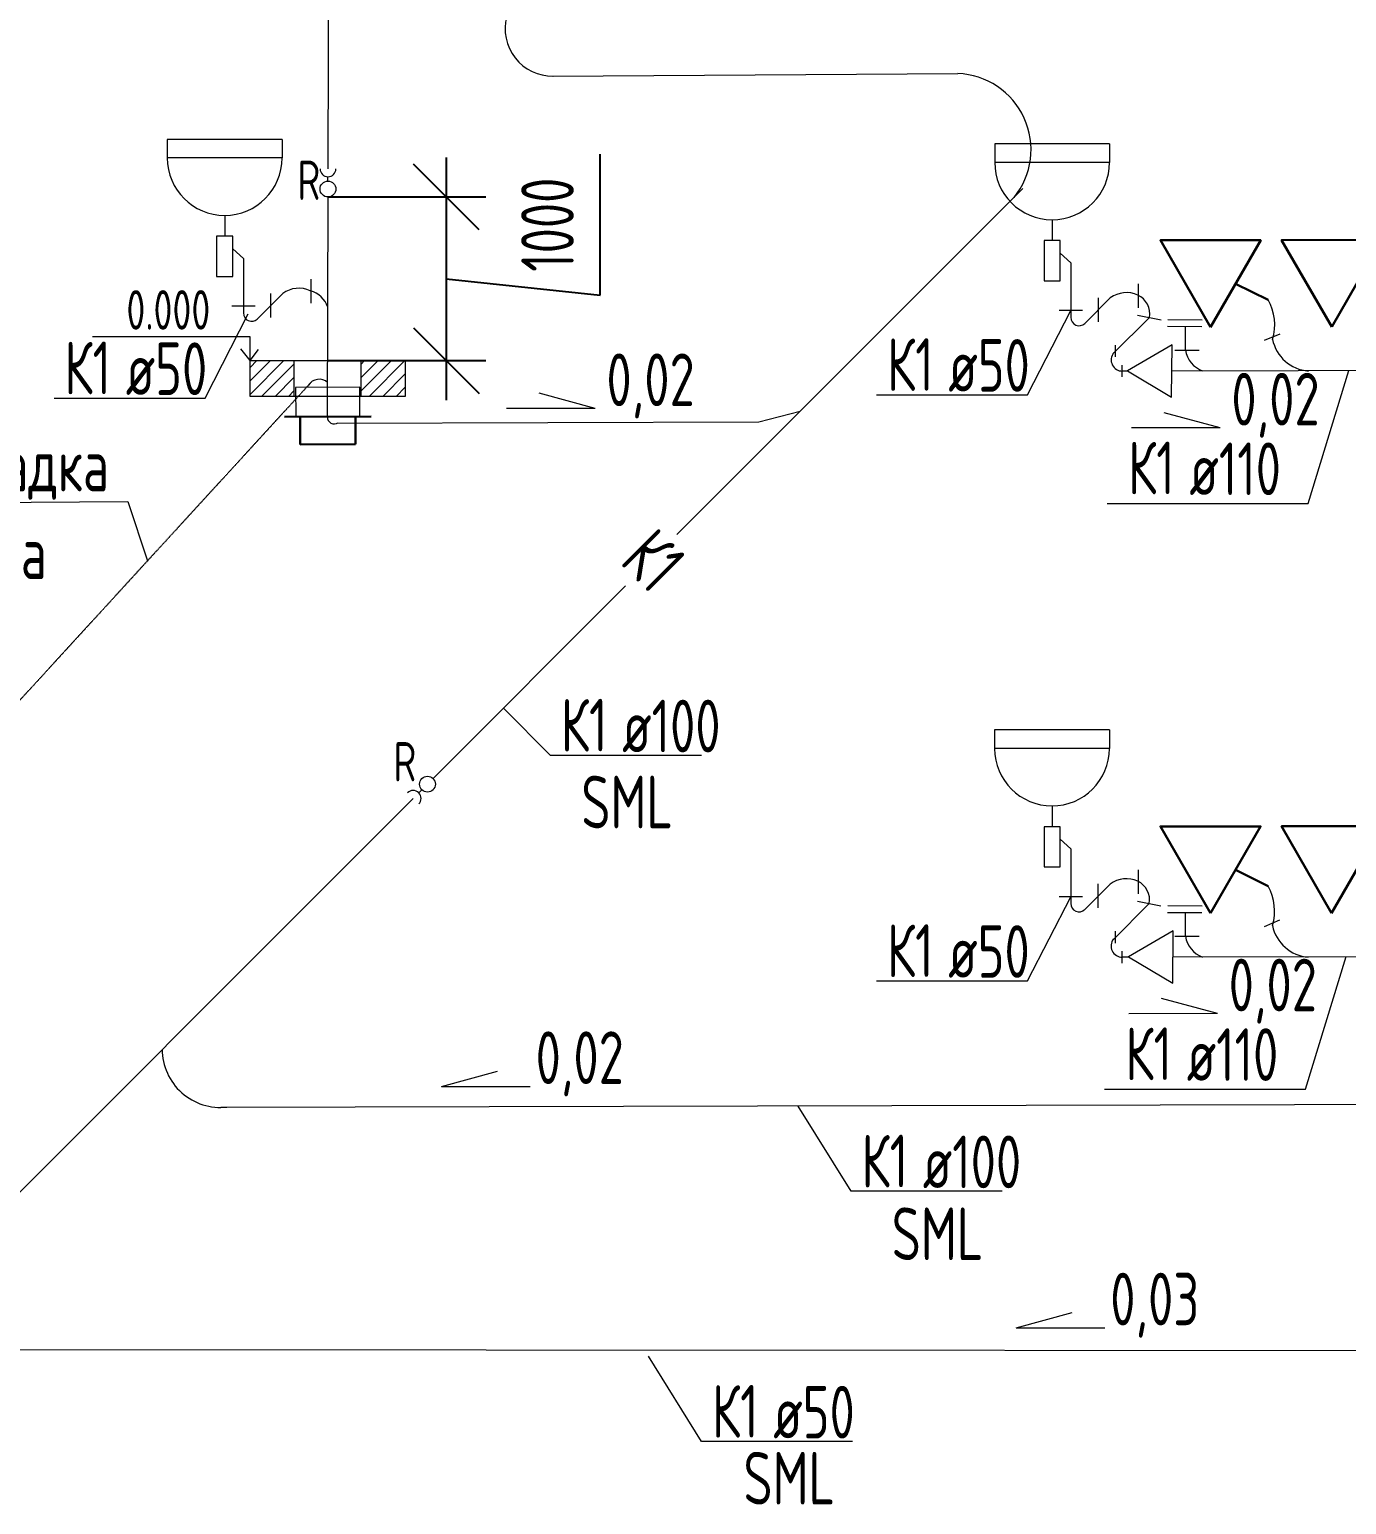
# Model space of a CAD drawing. Header units: millimetres. Extents: x -8689834 to 9419935, y -284943 to 166066.
# Drawn here: x -123331 to -118326, y -128871 to -123267 of the extents above; entities that cross this region are included whole.
import ezdxf

# ---------------------------------------------------------------- set-up
doc = ezdxf.new("R2010")
doc.units = ezdxf.units.MM
doc.header["$MEASUREMENT"] = 0
doc.linetypes.add('01_base$0$DASHED2', pattern=[0.375, 0.25, -0.125])
doc.layers.get('0').update_dxf_attribs({"color": 250, "lineweight": 9})
for name, color, linetype, lineweight in [('_ВК-Text К1', 7, 'Continuous', 30), ('_ВК-К1', 14, 'Continuous', 40), ('_ВК-К3', 30, 'Continuous', 40), ('_ВК-переход на SML', 3, 'Continuous', 30), ('_ВК-противопожарные муфты', 1, 'Continuous', 30), ('_Санпр', 7, 'Continuous', 30), ('_Сантехника', 7, 'Continuous', 30), ('ВК_канализация', 32, 'Continuous', 30), ('тх разм', 250, 'Continuous', 9)]:
    doc.layers.add(name, color=color, linetype=linetype, lineweight=lineweight)
doc.styles.add('ISOCPEUR', font='isocpeur.ttf', dxfattribs={"width": 0.7})
doc.styles.add('ГОСТ 2.304', font='isocpeur.ttf', dxfattribs={"width": 0.7})
doc.dimstyles.new('СПДС', dxfattribs={"dimscale": 100, "dimtxt": 2.5, "dimasz": 2.5, "dimexe": 1.5, "dimexo": 0, "dimgap": 1, "dimtad": 1, "dimdec": 0, "dimrnd": 1, "dimtxsty": 'ГОСТ 2.304', "dimblk": 'OBLIQUE', "dimcen": 2.5, "dimdle": 1.5, "dimadec": 0, "dimazin": 2, "dimtfac": 0.75, "dimtdec": 0, "dimtmove": 1, "dimatfit": 3, "dimfxl": 1, "dimtolj": 1, "dimarcsym": 1})

# ---------------------------------------------------------------- blocks, each defined once
blk = doc.blocks.new('_Oblique')
at = {"color": 0, "linetype": 'ByBlock', "lineweight": -2}
blk.add_line((-0.5, -0.5), (0.5, 0.5), dxfattribs=at)
blk = doc.blocks.new('*D2180')
at = {"layer": 'тх разм', "color": 0, "lineweight": -2, "ltscale": 100, "transparency": 16777216}
for p, q in [((-121747.1, -123753), (-121747.1, -124674.9)), ((-121162.4, -124276.4), (-121162.4, -123740.4)), ((-122195.8, -123903), (-121597.1, -123903)), ((-121747.1, -124214), (-121162.4, -124276.4)), ((-122197.7, -124524.9), (-121597.1, -124524.9))]:
    blk.add_line(p, q, dxfattribs=at)
at = {"layer": 'тх разм', "color": 0, "lineweight": -2, "ltscale": 100, "transparency": 16777216, "xscale": 250, "yscale": 250, "zscale": 250}
for p, rotation in [((-121747.1, -123903), 90), ((-121747.1, -124524.9), 270)]:
    blk.add_blockref('_Oblique', p, dxfattribs=dict(at, rotation=rotation))
at = {"layer": 'тх разм', "color": 0, "lineweight": 13, "ltscale": 100, "transparency": 16777216, "insert": (-121362.4, -124008.4), "char_height": 250, "attachment_point": 5, "rotation": 90, "style": 'ГОСТ 2.304'}
blk.add_mtext('\\A1;{\\H0.8x;1000}', dxfattribs=at)
blk = doc.blocks.new('Унитаз')
at = {"layer": '_Сантехника', "lineweight": 30}
blk.add_line((-161311, 33423.9), (-161136.8, 33336.3), dxfattribs=at)
blk.add_lwpolyline([(-161445.9, 33190.8), (-161714.3, 33656.9), (-161176.2, 33656.9)], close=True, dxfattribs=at)
blk = doc.blocks.new('Протв_муфта')
at = {"layer": '_ВК-противопожарные муфты', "ltscale": 200, "transparency": 33554687}
for p, q in [((-205634.7, 240869.1), (-206106.4, 240869.1)), ((-206020.5, 240719.1), (-206020.5, 240869.1)), ((-205720.5, 240869.1), (-205720.5, 240719.1)), ((-205720.5, 240719.1), (-206020.5, 240719.1))]:
    blk.add_line(p, q, dxfattribs=at)

msp = doc.modelspace()

# ---------------------------------------------------------------- hatches: boundary and pattern name
at = {"layer": '_ВК-К3', "lineweight": 13}
h = msp.add_hatch(dxfattribs=at)
h.set_pattern_fill('ANSI31', scale=11.388071, angle=180)
h.set_pattern_definition([(225, (-176071.467, -144892.88), (25.566948, -25.566948), [])])
h.paths.add_polyline_path([(-122492.6, -124660.5), (-122325.9, -124660.5), (-122325.9, -124524.9), (-122492.6, -124524.9)])
h.paths.add_polyline_path([(-122070.1, -124660.5), (-121902.7, -124660.5), (-121902.7, -124524.9), (-122070.1, -124524.9)])

# ---------------------------------------------------------------- linework, layer by layer
at = {"color": 244, "ltscale": 500, "true_color": 0x991b1e}
for points in [[(-122196.2, -123796.3), (-122174, -116129.6)], [(-121343.9, -123443.7), (-119803.5, -123434.2)], [(-122198.3, -124740.7), (-122195.8, -123903)], [(-118875.5, -124396.5), (-119006.4, -124395.7)], [(-118874.5, -124370.5), (-119005.5, -124369.7)], [(-118938.2, -124484.9), (-118937.6, -124396.1)], [(-118886, -124486.3), (-118978.1, -124486.1)], [(-118875.8, -126623.2), (-119006.7, -126622.4)], [(-118874.8, -126597.2), (-119005.8, -126596.4)], [(-118938.5, -126711.6), (-118938, -126622.9)], [(-118886.3, -126713), (-118978.4, -126712.8)]]:
    msp.add_lwpolyline(points, dxfattribs=at)
at = {"color": 7, "ltscale": 500, "elevation": 0}
for points in [[(-120111.7, -124654.3), (-119537.9, -124654.3), (-119373.6, -124334.7)], [(-123237.2, -124667.1), (-122663.5, -124667.1), (-122499.1, -124347.4)], [(-118991, -124663.6), (-118989.4, -124464.6), (-119158.7, -124563.4), (-118991, -124663.6)], [(-119236.1, -125067), (-118472, -125067), (-118317.4, -124562.9)], [(-120112, -126881.1), (-119538.3, -126881.1), (-119373.9, -126561.4)], [(-118986.9, -126890.3), (-118985.3, -126691.3), (-119154.6, -126790.1), (-118986.9, -126890.3)], [(-119246.4, -127292.6), (-118482.3, -127292.6), (-118327.6, -126788.5)], [(-119634.8, -127680.4), (-120208.6, -127680.4), (-120410.2, -127356.6)], [(-120203, -128631.1), (-120776.8, -128631.1), (-120978.4, -128307.3)]]:
    msp.add_lwpolyline(points, dxfattribs=at)
at = {"color": 244, "ltscale": 500, "true_color": 0x991b1e, "elevation": 0}
for points in [[(-119214.2, -124499.4), (-119075.4, -124360.8)], [(-119157, -124564.4), (-119179, -124564.4)], [(-117550.5, -124561.4), (-118990.2, -124565)], [(-119214.5, -126726.2), (-119075.7, -126587.5)], [(-119152.9, -126791.1), (-119179.3, -126791.2)], [(-117550.8, -126788.2), (-118986.1, -126791.7)]]:
    msp.add_lwpolyline(points, dxfattribs=at)
at = {"color": 7, "ltscale": 500}
for points in [[(-122492.6, -124524.9), (-122492.6, -124434.4), (-123091.6, -124434.6)], [(-122492.6, -124524.9), (-122527.4, -124479.9)], [(-122492.6, -124524.9), (-122460.6, -124482.3)], [(-124613.9, -125071.7), (-122956.9, -125060), (-122882.1, -125285.3)], [(-120777.1, -126024.4), (-121350.9, -126024.4), (-121530.1, -125845.3)]]:
    msp.add_lwpolyline(points, dxfattribs=at)
at = {"color": 244, "linetype": '01_base$0$DASHED2', "ltscale": 0.5, "true_color": 0x991b1e}
msp.add_lwpolyline([(-122261.4, -124608), (-124796.5, -127374.3)], dxfattribs=at)
at = {"color": 244, "ltscale": 500, "true_color": 0x991b1e}
for centre, radius, start, end in [((-121343.5, -123263.9), 179.8, 165.2533, 270.8536), ((-119813.9, -123722.9), 288.8, 320.9142, 87.9232), ((-122289.6, -124353.2), 97.7, 18.7321, 74.4736), ((-119152.6, -124346.9, 0), 78.4, 349.8271, 65.0605), ((-122229.9, -124642.3), 46.9, 47.069, 149.4271), ((-122172.6, -124739.7), 25.8, 177.4801, 303.7942), ((-119152.9, -126573.7, 0), 78.4, 349.8271, 65.0605), ((-122605.1, -127140.8), 221.2, 180.1852, 276.4403)]:
    msp.add_arc(centre, radius, start, end, dxfattribs=at)
at = {"layer": '_ВК-Text К1', "color": 7, "lineweight": 13, "ltscale": 100}
for p, q in [((-121180.8, -124706.3), (-121394, -124648.9)), ((-121180.8, -124706.3), (-121518.2, -124706.7)), ((-118806.3, -124779.9), (-119019.5, -124722.5)), ((-118806.3, -124779.9), (-119143.8, -124780.3)), ((-118816.6, -127005.5), (-119029.8, -126948.1)), ((-118816.6, -127005.5), (-119154.1, -127005.9)), ((-121765.4, -127282.4), (-121552.3, -127224.6)), ((-121765.4, -127282.4), (-121427.9, -127282.2)), ((-119582.1, -128199.2), (-119369, -128141.5)), ((-119582.1, -128199.2), (-119244.6, -128199.1))]:
    msp.add_line(p, q, dxfattribs=at)
at = {"layer": '_ВК-К1', "lineweight": 13}
for p, q in [((-122517.5, -124199.3, 0), (-122517.5, -124343.6, 0)), ((-119373.6, -124216, 0), (-119373.6, -124360.2, 0)), ((-119373.9, -126442.7, 0), (-119373.9, -126587, 0))]:
    msp.add_line(p, q, dxfattribs=at)
at = {"layer": '_ВК-К1', "lineweight": 13, "ltscale": 100}
for p, q in [((-122368, -124270, 0), (-122465, -124366.9, 0)), ((-119224.1, -124286.7, 0), (-119321, -124383.6, 0)), ((-119224.4, -126513.4, 0), (-119321.3, -126610.4, 0))]:
    msp.add_line(p, q, dxfattribs=at)
at = {"layer": '_ВК-К1', "lineweight": 13, "transparency": 33554687, "elevation": 0, "flags": 128}
for points in [[(-122260.3, -124307), (-122260.3, -124215.9)], [(-119116.4, -124323.6), (-119116.4, -124232.6)], [(-122413, -124360.5), (-122413, -124269.5)], [(-119269.1, -124377.2), (-119269.1, -124286.2)], [(-122473.1, -124318), (-122562, -124318)], [(-119329.1, -124334.7), (-119418, -124334.7)], [(-119120.3, -124352), (-119031, -124369.4)], [(-118637.7, -124447.2), (-118579, -124422.5)], [(-119204.1, -124510.6), (-119204.1, -124465.8)], [(-119179, -124586.8), (-119179, -124542.1)], [(-119116.7, -126550.4), (-119116.7, -126459.4)], [(-119269.4, -126603.9), (-119269.4, -126512.9)], [(-119329.5, -126561.4), (-119418.4, -126561.4)], [(-119120.6, -126578.8), (-119031.3, -126596.2)], [(-119204.4, -126737.3), (-119204.4, -126692.6)], [(-118638, -126674), (-118579.3, -126649.2)], [(-119179.3, -126813.5), (-119179.3, -126768.8)]]:
    msp.add_lwpolyline(points, dxfattribs=at)
at = {"layer": '_ВК-К1', "lineweight": 13, "ltscale": 100}
for centre, radius, start, end in [((-122306.5, -124353.7, 0), 103.9, 65.5456, 126.3024), ((-119162.5, -124370.4, 0), 103.9, 65.5456, 126.3024), ((-122486.5, -124344.6, 0), 31, 178.0185, 314.006), ((-118790.3, -124388.7, 0), 191, 343.1742, 29.5988), ((-119342.6, -124361.3, 0), 31, 178.0185, 314.006), ((-118459.6, -124413.7, 0), 151, 191.586, 265.5982), ((-119178.3, -124522.1, 0), 42.4, 140.89, 270.8623), ((-118838.3, -124468.9, 0), 101.1, 189.06, 249.9036), ((-119162.8, -126597.1, 0), 103.9, 65.5456, 126.3024), ((-118790.6, -126615.5, 0), 191, 343.1742, 29.5988), ((-119342.9, -126588, 0), 31, 178.0185, 314.006), ((-118459.9, -126640.4, 0), 151, 191.586, 265.5982), ((-119178.6, -126748.8, 0), 42.4, 140.89, 270.8623), ((-118838.7, -126695.7, 0), 101.1, 189.06, 249.9036)]:
    msp.add_arc(centre, radius, start, end, dxfattribs=at)
at = {"layer": '_ВК-К3', "color": 7, "lineweight": 13}
for p, q in [((-122325.3, -124660.5), (-122325.3, -124524.9)), ((-122070.5, -124660), (-122070.1, -124524.4))]:
    msp.add_line(p, q, dxfattribs=at)
msp.add_lwpolyline([(-121902.7, -124660.5), (-122492.6, -124660.5), (-122492.6, -124524.9), (-121902.7, -124524.9)], close=True, dxfattribs=at)
at = {"layer": '_ВК-переход на SML', "lineweight": 13}
msp.add_lwpolyline([(-122075.7, -124626.2), (-122319.3, -124627.3), (-122318.8, -124738.6), (-122075.1, -124737.5)], close=True, dxfattribs=at)
at = {"layer": '_Санпр', "lineweight": 13}
for p, q in [((-122370.7, -123684.4, 0), (-122807, -123684.4, 0)), ((-122807, -123684.4, 0), (-122807, -123754.9, 0)), ((-122370.7, -123684.4, 0), (-122370.7, -123754.9, 0)), ((-119226.8, -123701.1, 0), (-119663.1, -123701.1, 0)), ((-119663.1, -123701.1, 0), (-119663.1, -123771.6, 0)), ((-119226.8, -123701.1, 0), (-119226.8, -123771.6, 0)), ((-122370.7, -123754.9, 0), (-122807, -123754.9, 0)), ((-119226.8, -123771.6, 0), (-119663.1, -123771.6, 0)), ((-122588.9, -123973, 0), (-122588.9, -124052.1, 0)), ((-119445, -123989.7, 0), (-119445, -124068.8, 0)), ((-122558.4, -124099.8, 0), (-122517.5, -124136.6, 0)), ((-119414.5, -124116.5, 0), (-119373.6, -124153.3, 0)), ((-122517.5, -124136.6, 0), (-122517.5, -124199.3, 0)), ((-119373.6, -124153.3, 0), (-119373.6, -124216, 0)), ((-119227.1, -125927.8, 0), (-119663.4, -125927.8, 0)), ((-119663.4, -125927.8, 0), (-119663.4, -125998.3, 0)), ((-119227.1, -125927.8, 0), (-119227.1, -125998.3, 0)), ((-119227.1, -125998.3, 0), (-119663.4, -125998.3, 0)), ((-119445.3, -126216.5, 0), (-119445.3, -126295.6, 0)), ((-119414.8, -126343.2, 0), (-119373.9, -126380, 0)), ((-119373.9, -126380, 0), (-119373.9, -126442.7, 0))]:
    msp.add_line(p, q, dxfattribs=at)
at = {"layer": '_Санпр', "lineweight": 13, "elevation": 0}
for points in [[(-122558.4, -124052.1), (-122619.4, -124052.1), (-122619.4, -124204.7), (-122558.4, -124204.7)], [(-119414.5, -124068.8), (-119475.5, -124068.8), (-119475.5, -124221.4), (-119414.5, -124221.4)], [(-119414.8, -126295.6), (-119475.8, -126295.6), (-119475.8, -126448.1), (-119414.8, -126448.1)]]:
    msp.add_lwpolyline(points, close=True, dxfattribs=at)
at = {"layer": '_Санпр', "lineweight": 13}
for centre in [(-122588.9, -123754.9, 0), (-119445, -123771.6, 0), (-119445.3, -125998.3, 0)]:
    msp.add_arc(centre, 218.1, 180, 0, dxfattribs=at)
at = {"layer": 'ВК_канализация', "color": 244, "lineweight": 13, "ltscale": 500, "true_color": 0x991b1e}
for points in [[(-122196.5, -123843.1), (-122196.4, -123826.3)], [(-119555.9, -123871.1), (-120402.2, -124717.4)], [(-122162.8, -124762.3), (-120559.9, -124757.3), (-120402.2, -124717.4)], [(-120402.2, -124717.4), (-120870.5, -125185.7)], [(-121065.5, -125380.7), (-121797.3, -126112.5)], [(-121872.8, -126188), (-123750.7, -128065.9)], [(-121839.7, -126154.9), (-121851.5, -126166.7)], [(-117504.4, -127349.3), (-122603.6, -127362), (-122603.6, -127362)], [(-115684.1, -128288.2), (-123567.8, -128283.5)]]:
    msp.add_lwpolyline(points, dxfattribs=at)
for centre in [(-122196.6, -123873), (-121818.5, -126133.7)]:
    msp.add_circle(centre, 30, dxfattribs=at)
for centre, start, end in [((-122196.2, -123796.3), 179.6704, 359.6704), ((-121872.8, -126188), 315, 135)]:
    msp.add_arc(centre, 30, start, end, dxfattribs=at)

# ---------------------------------------------------------------- block references
at = {"layer": '_ВК-К1', "lineweight": 13, "xscale": -0.7, "yscale": 0.7, "zscale": 0.7, "rotation": 0.2687430057207063}
msp.add_blockref('Протв_муфта', (-265513.9, -294020.5), dxfattribs=at)
at = {"layer": '_Сантехника', "lineweight": 13, "xscale": 0.7082066135345115, "yscale": 0.7082066135345115, "zscale": 0.7082066135345115, "rotation": 0.03796024518622138}
for p in [(-4490.5, -147827.8, 0), (-4030.2, -147826.9), (-4490.8, -150054.5, 0), (-4030.5, -150053.6)]:
    msp.add_blockref('Унитаз', p, dxfattribs=at)

# ---------------------------------------------------------------- texts
at = {"layer": 'ВК_канализация', "color": 7, "ltscale": 100, "char_height": 150, "width": 7500, "attachment_point": 4, "rotation": 0.0419, "style": 'ISOCPEUR'}
for insert in [(-122312.4, -123839.4), (-121947.6, -126048.6)]:
    msp.add_mtext('\\pxi-1,l1,t1,5;R', dxfattribs=dict(at, insert=insert))
at = {"layer": 'ВК_канализация', "color": 18, "ltscale": 100, "true_color": 0x000000, "attachment_point": 4, "style": 'ISOCPEUR'}
for s, insert, char_height, width, rotation in [('\\pxi-1,l1,t1,5;0.000', (-122962.3, -124332.1), 150, 7500, 0.0419), ('К1', (-121022.2, -125221.2), 200, 5891.51, 315)]:
    msp.add_mtext(s, dxfattribs=dict(at, insert=insert, char_height=char_height, width=width, rotation=rotation))
at = {"layer": 'ВК_канализация', "color": 18, "ltscale": 100, "true_color": 0x000000, "char_height": 200, "attachment_point": 4, "style": 'ISOCPEUR'}
for s, insert, width in [('К1', (-123198.1, -124552.5, 0), 5891.51), ('\\pxi-1,l1,t1,5;ø50', (-122964.9, -124555.6, 0), 7500), ('К1', (-120072.6, -124539.7, 0), 5891.51), ('\\pxi-1,l1,t1,5;ø50', (-119839.4, -124542.9, 0), 7500), ('0,02', (-121138.3, -124620.9), 5891.51), ('0,02', (-118763.9, -124694.5), 5891.51), ('\\pxi-1,l1,t1,5;К1 ø50 прокладка\\P\\pi0,l0,tz; в стяжке пола', (-124597, -125088), 5891.51), ('К1', (-119156.6, -124932.5, 0), 5891.51), ('\\pxi-1,l1,t1,5;ø110', (-118923.4, -124935.7, 0), 7500), ('SML', (-121233.8, -126201.6), 5891.51), ('К1', (-120072.9, -126766.5, 0), 5891.51), ('\\pxi-1,l1,t1,5;ø50', (-119839.7, -126769.6, 0), 7500), ('0,02', (-118774.1, -126920.2), 5891.51), ('0,02', (-121407.5, -127196.4), 5891.51), ('К1', (-119166.8, -127158.2, 0), 5891.51), ('\\pxi-1,l1,t1,5;ø110', (-118933.6, -127161.3, 0), 7500), ('SML', (-120054.3, -127841.9), 5891.51), ('0,03', (-119224.2, -128113.3), 5891.51), ('SML', (-120617.7, -128770.5), 5891.51)]:
    msp.add_mtext(s, dxfattribs=dict(at, insert=insert, width=width))
at = {"layer": 'ВК_канализация', "color": 7, "ltscale": 100, "char_height": 200, "attachment_point": 4, "style": 'ISOCPEUR'}
for s, insert, width in [('К1', (-121311.8, -125909.8), 5891.51), ('\\pxi-1,l1,t1,5;ø100', (-121078.6, -125913), 7500), ('К1', (-120169.4, -127565.8, 0), 5891.51), ('\\pxi-1,l1,t1,5;ø100', (-119936.3, -127568.9, 0), 7500), ('К1', (-120737.7, -128516.5, 0), 5891.51), ('\\pxi-1,l1,t1,5;ø50', (-120504.5, -128519.7, 0), 7500)]:
    msp.add_mtext(s, dxfattribs=dict(at, insert=insert, width=width))

# ---------------------------------------------------------------- dimensions: what is measured, and where the dimension line sits
at = {"layer": 'тх разм', "color": 7, "lineweight": 13, "ltscale": 100}
dim = msp.add_linear_dim(base=(-121747.1, -124524.9), p1=(-122195.8, -123903), p2=(-122197.7, -124524.9), angle=90, text='{\\H0.8x;1000}', dimstyle='СПДС', dxfattribs=at)
dim.commit()
dim.dimension.update_dxf_attribs({"geometry": '*D2180', "text_midpoint": (-121162.4, -124176.4), "dimtype": 160})

doc.saveas('drawing.dxf')
